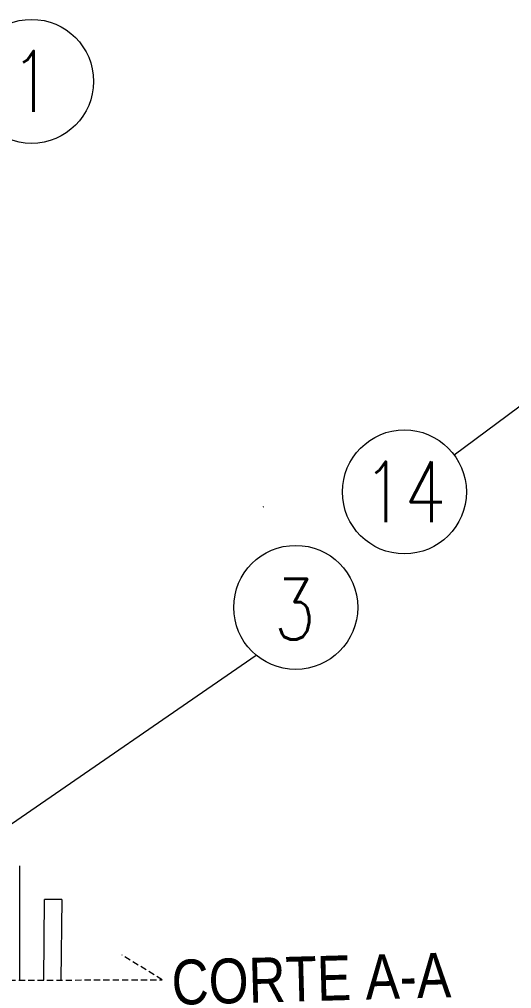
# Model space of a CAD drawing. Header units: millimetres. Extents: x 1804 to 3757, y 2643 to 7323.
# Drawn here: x 2114.23 to 2133.89, y 2834.18 to 2872.85 of the extents above; entities that cross this region are included whole.
import ezdxf
from ezdxf.enums import TextEntityAlignment as Align

# ---------------------------------------------------------------- set-up
doc = ezdxf.new("R2010")
doc.units = ezdxf.units.MM
doc.linetypes.add('DASHED2', pattern=[0.375, 0.25, -0.125])
doc.layers.add('DIBUJO', color=7, linetype='Continuous', lineweight=20)
doc.layers.add('TEXTO', color=7, linetype='Continuous')
doc.styles.add('Cajetin', font='swissc.ttf')
doc.styles.add('ROMANS', font='romans.shx')

msp = doc.modelspace()

# ---------------------------------------------------------------- linework, layer by layer
at = {"color": 7, "lineweight": 15}
msp.add_line((2115.92, 2837.738), (2115.233, 2837.735), dxfattribs=at)
for points in [[(2115.205, 2834.514), (2115.233, 2837.735)], [(2115.92, 2837.738), (2115.893, 2834.517)]]:
    msp.add_lwpolyline(points, dxfattribs=at)
at = {"layer": 'DIBUJO', "color": 5, "linetype": 'Continuous', "lineweight": 15}
for p, q in [((2134.593, 2857.679), (2131.6, 2855.467)), ((2123.972, 2853.403), (2123.997, 2853.42)), ((2113.535, 2840.488), (2123.694, 2847.478))]:
    msp.add_line(p, q, dxfattribs=at)
at = {"layer": 'DIBUJO', "color": 7, "linetype": 'Continuous', "lineweight": 15}
for points in [[(2114.232, 2839.078), (2114.233, 2836.176)], [(2114.235, 2837.731), (2114.236, 2834.511)], [(2114.231, 2835.614), (2114.231, 2834.511)], [(2114.234, 2835.614), (2114.234, 2834.511)]]:
    msp.add_lwpolyline(points, dxfattribs=at)
at = {"layer": 'DIBUJO', "color": 5, "linetype": 'Continuous', "lineweight": 15}
for centre in [(2114.718, 2870.376), (2129.61, 2853.996), (2125.268, 2849.388)]:
    msp.add_circle(centre, 2.475, dxfattribs=at)
at = {"layer": 'TEXTO', "linetype": 'DASHED2', "lineweight": 15}
msp.add_lwpolyline([(2108.957, 2834.491), (2119.936, 2834.532), (2118.323, 2835.512)], dxfattribs=at)

# ---------------------------------------------------------------- texts
at = {"layer": 'DIBUJO', "color": 7, "lineweight": 15, "style": 'ROMANS', "width": 0.8}
for s, p in [('1', (2114.718, 2870.376)), ('14', (2129.61, 2853.996)), ('3', (2125.222, 2849.314))]:
    msp.add_text(s, height=2.42, dxfattribs=at).set_placement(p, align=Align.MIDDLE_CENTER)
at = {"layer": 'TEXTO', "color": 0, "linetype": 'DASHED2', "lineweight": 15, "style": 'Cajetin'}
msp.add_text('CORTE A-A', height=1.7891, rotation=1.566, dxfattribs=at).set_placement((2120.336, 2833.526))

doc.saveas('drawing.dxf')
